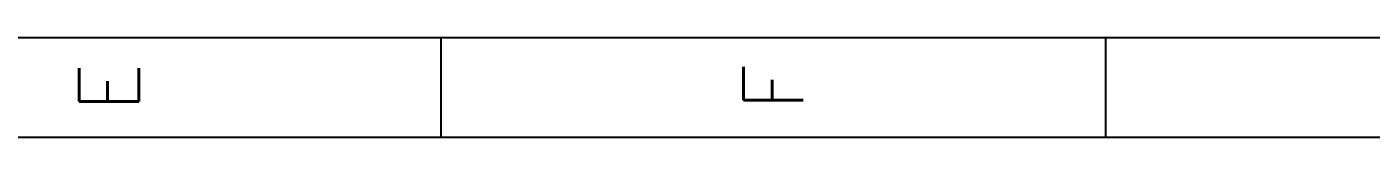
# Model space of a CAD drawing. Extents: x -268 to 907, y 393 to 1224.
# Drawn here: x 369.2 to 636.2, y 1164.4 to 1184.2 of the extents above; entities that cross this region are included whole.
import ezdxf
from ezdxf.enums import TextEntityAlignment as Align

# ---------------------------------------------------------------- set-up
doc = ezdxf.new("R2010")
doc.units = 0
doc.header["$LTSCALE"] = 1.21
doc.header["$MEASUREMENT"] = 0
doc.layers.get('0').update_dxf_attribs({"linetype": 'CONTINUOUS'})
doc.layers.add('FROMAT', color=7, linetype='CONTINUOUS')
doc.styles.add('ROMANS', font='romans.shx', dxfattribs={"bigfont": 'gbcbig.shx'})

# ---------------------------------------------------------------- blocks, each defined once
blk = doc.blocks.new('EYTT')
at = {"layer": 'FROMAT'}
for p, q in [((-240.057, 150.124), (131.473, 150.124)), ((-9.527, 143.418), (-9.527, 150.124)), ((35.237, 143.418), (35.237, 150.124))]:
    blk.add_line(p, q, dxfattribs=at)
at = {"layer": 'FROMAT', "color": 6}
for p, q in [((124.766, 143.418), (-233.35, 143.418)), ((-18.387, 143.418), (-144.899, 143.418))]:
    blk.add_line(p, q, dxfattribs=at)
at = {"layer": 'FROMAT', "style": 'ROMANS'}
for s, p in [('E', (-31.91, 146.771)), ('F', (12.855, 146.771))]:
    blk.add_text(s, height=4.024, rotation=90, dxfattribs=at).set_placement(p, align=Align.MIDDLE)

msp = doc.modelspace()

# ---------------------------------------------------------------- block references
at = {"xscale": 2.948399999999978, "yscale": 2.948400000000509, "zscale": 2.948399999999999}
msp.add_blockref('EYTT', (479.62892, 741.57847), dxfattribs=at)

doc.saveas('drawing.dxf')
